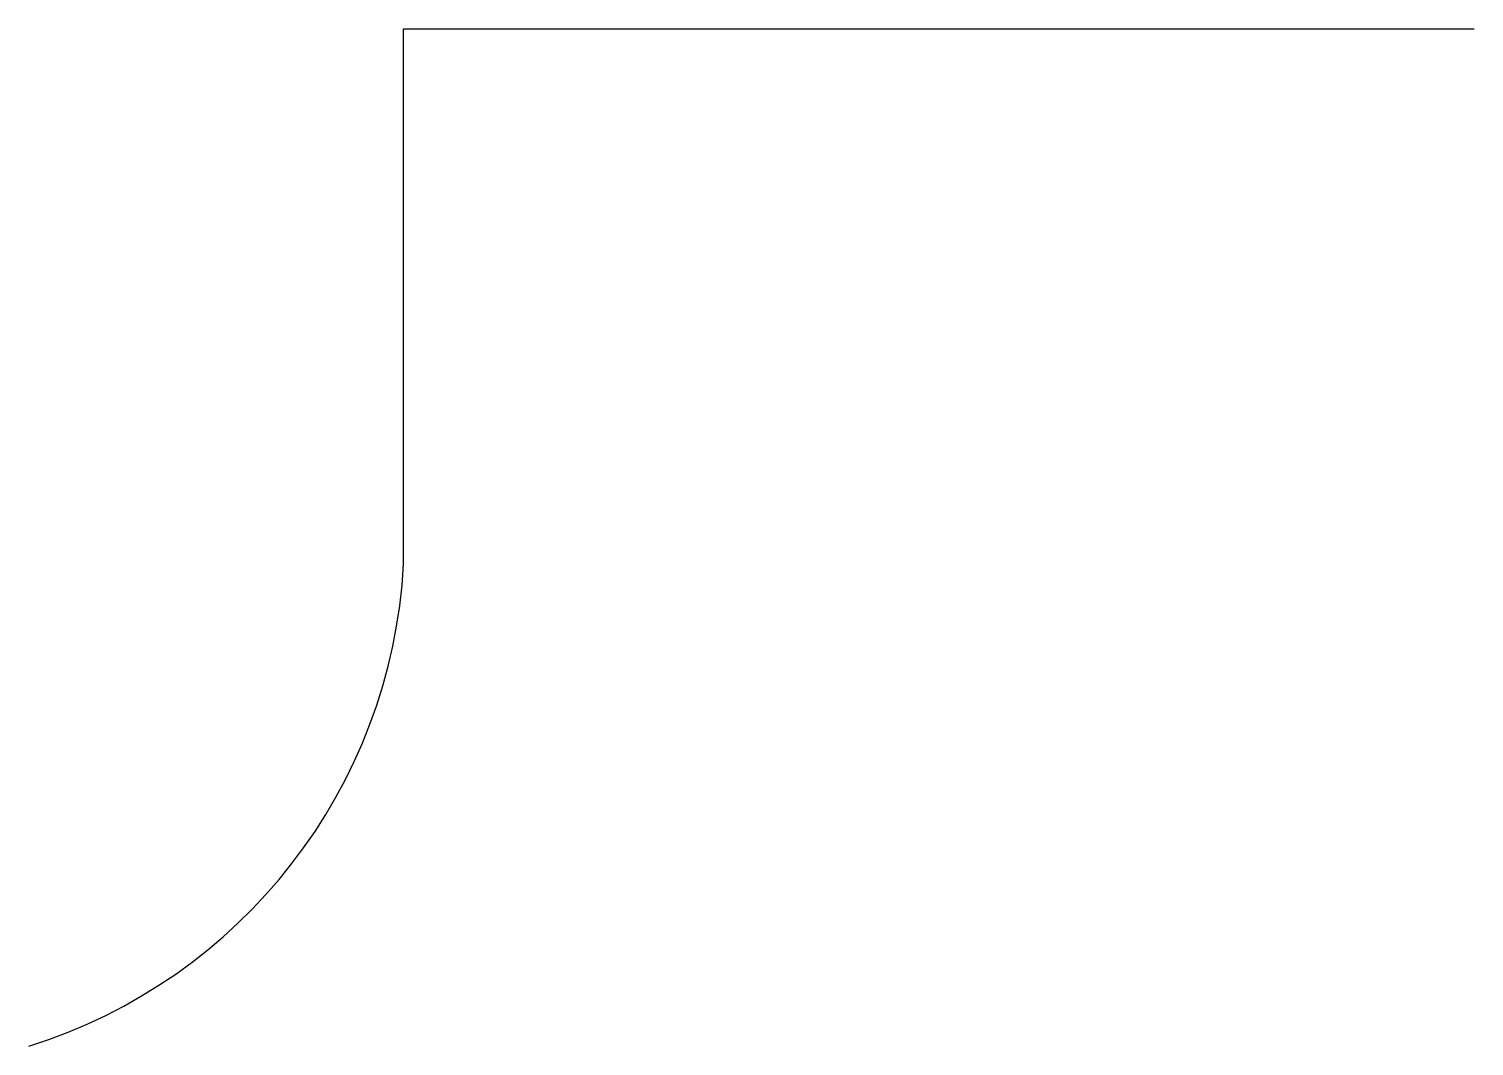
# Model space of a CAD drawing. Header units: millimetres. Extents: x -27 to 0, y -19 to 0.
import ezdxf

# ---------------------------------------------------------------- set-up
doc = ezdxf.new("R2010")
doc.units = ezdxf.units.MM
doc.header["$MEASUREMENT"] = 0
doc.layers.get('0').update_dxf_attribs({"lineweight": 25, "true_color": 0xffffff})

msp = doc.modelspace()

# ---------------------------------------------------------------- linework, layer by layer
for p, q in [((-20, -10), (-20, 0)), ((-20, 0), (0, 0))]:
    msp.add_line(p, q)
msp.add_arc((-29.985, -9.456), 10, 287.3687, 356.8814)

doc.saveas('drawing.dxf')
